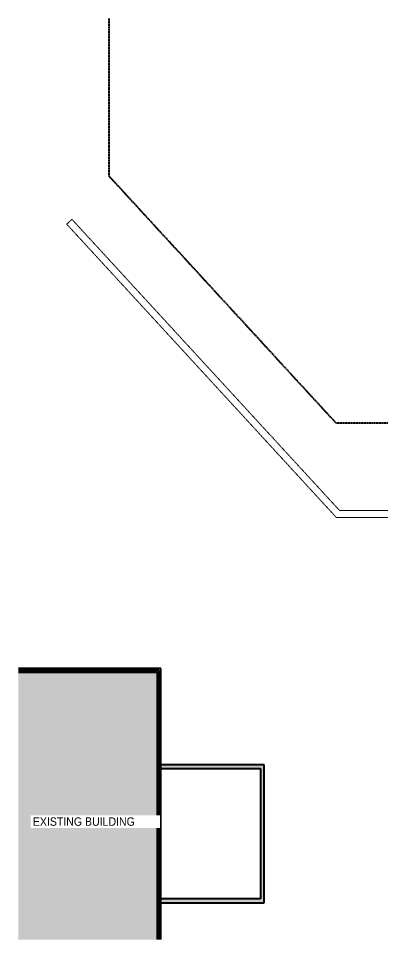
# Model space of a CAD drawing. Header units: millimetres. Extents: x -44638 to 64413, y -26305 to 6660.
# Drawn here: x -44638 to -31620, y -26305 to 6660 of the extents above; entities that cross this region are included whole.
import ezdxf

# ---------------------------------------------------------------- set-up
doc = ezdxf.new("R2010")
doc.units = ezdxf.units.MM
doc.linetypes.add('Center', pattern=[31.75, 6.35, -4.7625, 15.875, -4.7625])
doc.linetypes.add('Demolished', pattern=[7.14375, 4.7625, -2.38125])
for name, color, linetype, lineweight in [('A-GENM', 13, 'Demolished', 5), ('A-WALL-PATT', 111, 'Continuous', 9), ('C-PROP-LINE', 91, 'Center', 40), ('G-ANNO-TEXT', 231, 'Continuous', 5), ('I-WALL', 2, 'Continuous', 9)]:
    doc.layers.add(name, color=color, linetype=linetype, lineweight=lineweight)
doc.styles.add('Arial_3', font='arial.ttf', dxfattribs={"width": 0.9, "height": 300})

# ---------------------------------------------------------------- blocks, each defined once
blk = doc.blocks.new('Generic Models 1 - Generic Models 1-810741-DEMOLITION - EXISTING GROUND STOREY PLAN')
at = {"layer": 'A-GENM', "linetype": 'Continuous', "lineweight": 9}
blk.add_hatch(color=9, dxfattribs=at).paths.add_polyline_path([(-39615, -26305), (-39615, -16673), (-44638, -16673), (-44638, -26305)])
at = {"layer": 'A-GENM', "color": 8, "linetype": 'Continuous', "lineweight": 40}
for p, q in [((-39615, -16673), (-44638, -16673)), ((-39615, -26305), (-39615, -16673))]:
    blk.add_line(p, q, dxfattribs=at)
blk = doc.blocks.new('Family - ___-859459-DEMOLITION - EXISTING GROUND STOREY PLAN')
at = {"layer": 'C-PROP-LINE'}
for p, q in [((-41397, 1016), (-41397, 6660)), ((-33281, -7823), (-41397, 1016)), ((-30681, -7823), (-33281, -7823))]:
    blk.add_line(p, q, dxfattribs=at)

msp = doc.modelspace()

# ---------------------------------------------------------------- hatches: boundary and pattern name
at = {"layer": 'A-WALL-PATT'}
for points in [[(-39681.7, -16740), (-39681.7, -16606), (-44638.4, -16606), (-44638.4, -16740)], [(-39681.7, -26304.9), (-39547.7, -26304.9), (-39547.7, -16606), (-39681.7, -16606), (-39681.7, -16740)], [(-35981.7, -20184.4), (-35847.7, -20184.4), (-35847.7, -20050.4), (-39547.7, -20050.4), (-39547.7, -20184.4)], [(-35847.7, -24984.4), (-35847.7, -20184.4), (-35981.7, -20184.4), (-35981.7, -24984.4)], [(-35981.7, -24984.4), (-35981.7, -24850.4), (-39681.7, -24850.4), (-39681.7, -24984.4)]]:
    msp.add_hatch(color=9, dxfattribs=at).paths.add_polyline_path(points)

# ---------------------------------------------------------------- linework, layer by layer
at = {"layer": 'I-WALL', "color": 254, "linetype": 'Demolished', "lineweight": 5}
for p, q in [((-42912.1, -702.2), (-42725, -530.4)), ((-42725, -530.4), (-33158.5, -10948.7)), ((-33270.1, -11202.7), (-42912.1, -702.2)), ((-30260.6, -11202.7), (-33270.1, -11202.7)), ((-33158.5, -10948.7), (-30260.6, -10948.7))]:
    msp.add_line(p, q, dxfattribs=at)
at = {"layer": 'I-WALL', "color": 8, "lineweight": 40}
for p, q in [((-39547.7, -16606), (-44638.4, -16606)), ((-44638.4, -16740), (-39681.7, -16740)), ((-39681.7, -16740), (-39681.7, -26304.9)), ((-39547.7, -26304.9), (-39547.7, -16606)), ((-35847.7, -20050.4), (-39547.7, -20050.4)), ((-35847.7, -24984.4), (-35847.7, -20050.4)), ((-39547.7, -20184.4), (-35981.7, -20184.4)), ((-35981.7, -20184.4), (-35981.7, -24850.4)), ((-35981.7, -24850.4), (-39681.7, -24850.4)), ((-39681.7, -24984.4), (-35847.7, -24984.4))]:
    msp.add_line(p, q, dxfattribs=at)

# ---------------------------------------------------------------- block references
at = {"layer": 'A-GENM', "color": 55, "linetype": 'Continuous', "lineweight": 9}
msp.add_blockref('Generic Models 1 - Generic Models 1-810741-DEMOLITION - EXISTING GROUND STOREY PLAN', (0, 0), dxfattribs=at)
at = {"layer": 'C-PROP-LINE'}
msp.add_blockref('Family - ___-859459-DEMOLITION - EXISTING GROUND STOREY PLAN', (0, 0), dxfattribs=at)

# ---------------------------------------------------------------- next in the draw order: texts
at = {"layer": 'G-ANNO-TEXT', "color": 7, "insert": (-44123, -21932.1), "char_height": 300, "width": 4473.416, "attachment_point": 1, "style": 'Arial_3', "bg_fill": 3, "box_fill_scale": 1.25, "bg_fill_color": 256, "bg_fill_true_color": 13158600, "bg_fill_transparency": 0}
msp.add_mtext('EXISTING BUILDING', dxfattribs=at)

doc.saveas('drawing.dxf')
